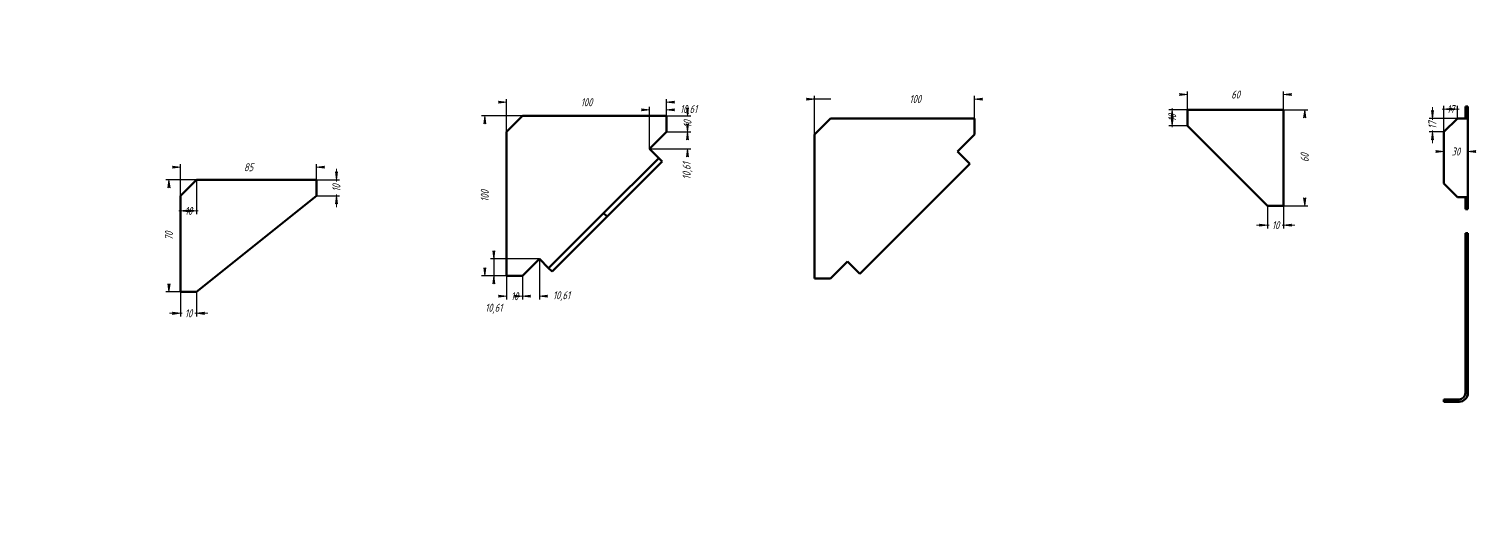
# Model space of a CAD drawing. Header units: millimetres. Extents: x 0 to 3780, y -362 to 428.
# Drawn here: x 1882 to 2787, y 0 to 297 of the extents above; entities that cross this region are included whole.
import ezdxf

# ---------------------------------------------------------------- set-up
doc = ezdxf.new("R2010")
doc.units = ezdxf.units.MM
doc.linetypes.add('K5LT_BASIC', pattern=[0])
doc.linetypes.add('K5LT_THIN', pattern=[0])
doc.layers.add('Системный слой', color=7, linetype='Continuous')
doc.layers.add('Системный слой (1)', color=7, linetype='Continuous', true_color=0x909090)
doc.styles.add('KDIMTEXTSTYLE', font='GOST_AU.SHX', dxfattribs={"width": 0.96, "oblique": 15, "height": 5})
doc.dimstyles.new('KDIMSTYLE (0.50)', dxfattribs={"dimtxt": 5, "dimasz": 1, "dimexe": 2, "dimexo": 0, "dimgap": 1, "dimtad": 1, "dimlfac": 2, "dimtxsty": 'KDIMTEXTSTYLE', "dimsah": 1, "dimcen": 0, "dimdle": 1, "dimadec": 0, "dimazin": 0, "dimtfac": 0.667, "dimtmove": 0, "dimatfit": 3, "dimfxl": 1, "dimtvp": 1, "dimtolj": 1, "dimtzin": 0, "dimarcsym": 0})
doc.dimstyles.new('KDIMSTYLE (1.00)', dxfattribs={"dimtxt": 5, "dimasz": 1, "dimexe": 2, "dimexo": 0, "dimgap": 1, "dimtad": 1, "dimtxsty": 'KDIMTEXTSTYLE', "dimsah": 1, "dimcen": 0, "dimdle": 1, "dimadec": 0, "dimazin": 0, "dimtfac": 0.667, "dimtmove": 0, "dimatfit": 3, "dimfxl": 1, "dimtvp": 1, "dimtolj": 1, "dimtzin": 0, "dimarcsym": 0})

# ---------------------------------------------------------------- blocks, each defined once
blk = doc.blocks.new('KDIMARROW_01')
at = {"layer": 'Системный слой'}
blk.add_hatch(color=0, dxfattribs=at).paths.add_polyline_path([(-5, -0.6582624912261956), (0, 0), (-5, 0.658262491226197), (-4.5, 5.51091059616309e-16)])
at = {"layer": 'Системный слой', "color": 0, "linetype": 'K5LT_THIN', "lineweight": 18}
for p, q in [((-4.5, 5.51091059616309e-16), (-5, 0.658262491226197)), ((-5, 0.658262491226197), (0, 0)), ((0, 0), (-5, -0.6582624912261956)), ((-5, -0.6582624912261956), (-4.5, 5.51091059616309e-16))]:
    blk.add_line(p, q, dxfattribs=at)
at = {"layer": 'Системный слой (1)', "color": 0, "linetype": 'K5LT_THIN', "lineweight": 18}
blk.add_line((0, 0), (-1, 0), dxfattribs=at)
blk = doc.blocks.new('KDIMARROW_02')
at = {"layer": 'Системный слой'}
blk.add_hatch(color=0, dxfattribs=at).paths.add_polyline_path([(4.5, -5.51091059616309e-16), (5, 0.6582624912261956), (0, 0), (5, -0.658262491226197)])
at = {"layer": 'Системный слой', "color": 0, "linetype": 'K5LT_THIN', "lineweight": 18}
for p, q in [((5, 0.6582624912261956), (0, 0)), ((0, 0), (5, -0.658262491226197)), ((0, 0), (7, -8.572527594031472e-16)), ((4.5, -5.51091059616309e-16), (5, 0.6582624912261956)), ((5, -0.658262491226197), (4.5, -5.51091059616309e-16))]:
    blk.add_line(p, q, dxfattribs=at)
at = {"layer": 'Системный слой (1)', "color": 0, "linetype": 'K5LT_THIN', "lineweight": 18}
blk.add_line((0, 0), (-1, 0), dxfattribs=at)

msp = doc.modelspace()

# ---------------------------------------------------------------- linework, layer by layer
at = {"layer": 'Системный слой (1)', "color": 5, "linetype": 'K5LT_BASIC', "lineweight": 60, "true_color": 0x0000ff}
for p, q in [((2605.760408700428, 236.5173329938189), (2605.760408700428, 246.5173329938189)), ((2605.760408700428, 246.5173329938189), (2665.760408700428, 246.5173329938189)), ((2665.760408700428, 246.5173329938189), (2665.760408700428, 186.5173329938188)), ((2779.378294426112, 248.6222082880179), (2780.878294426112, 248.6222082880183)), ((2779.378294426112, 248.6222082880179), (2779.378294426112, 241.1222082880178)), ((2780.878294426112, 248.6222082880183), (2780.878294426112, 241.1222082880183)), ((2190.181234078729, 242.5944974600915), (2180.181234078729, 232.5944974600914)), ((2280.181234078729, 242.5944974600915), (2190.181234078729, 242.5944974600915)), ((2280.181234078729, 232.5944974600914), (2280.181234078729, 242.5944974600915)), ((2382.574657315958, 241.0130220081419), (2372.574657315957, 231.0130220081418)), ((2472.574657315958, 241.0130220081419), (2382.574657315958, 241.0130220081419)), ((2472.574657315958, 231.0130220081418), (2472.574657315958, 241.0130220081419)), ((2655.760408700428, 186.5173329938188), (2605.760408700428, 236.5173329938189)), ((2774.378294426112, 241.1222082880183), (2765.878294426112, 232.6222082880183)), ((2775.378294426112, 241.1222082880183), (2774.378294426112, 241.1222082880183)), ((2775.378294426112, 241.1222082880183), (2780.878294426112, 241.1222082880183)), ((2780.878294426112, 191.9124576996193), (2780.878294426112, 241.1222082880183)), ((2180.181234078729, 232.5944974600914), (2180.181234078729, 142.5944974600915)), ((2269.574632360933, 221.9878957422939), (2280.181234078729, 232.5944974600914)), ((2372.574657315957, 231.0130220081418), (2372.574657315957, 141.0130220081419)), ((2461.968055598162, 220.4064202903443), (2472.574657315958, 231.0130220081418)), ((2765.878294426112, 232.6222082880183), (2765.878294426112, 200.4124576996193)), ((2275.231486610433, 216.3310414928029), (2269.574632360933, 221.9878957422939)), ((2469.746230191222, 212.6282456972934), (2461.968055598162, 220.4064202903443)), ((2275.231486610433, 216.3310414928029), (2240.838088328233, 181.9376432106009)), ((2277.352806953993, 214.209721149243), (2242.959408671789, 179.8163228670409)), ((2277.352806953993, 214.209721149243), (2275.231486610433, 216.3310414928029)), ((2400.959433626817, 143.8414491328903), (2469.746230191222, 212.6282456972934)), ((1976.450472177468, 192.5944974600906), (1986.450472177468, 202.5944974600906)), ((1986.450472177468, 202.5944974600906), (2061.450472177468, 202.5944974600915)), ((2061.450472177468, 202.5944974600915), (2061.450472177468, 192.5944974600915)), ((2765.878294426112, 200.4124576996193), (2774.378294426112, 191.9124576996193)), ((1976.450472177468, 132.5944974600905), (1976.450472177468, 192.5944974600906)), ((2061.450472177468, 192.5944974600915), (1986.450472177468, 132.5944974600905)), ((2774.378294426112, 191.9124576996193), (2775.378294426112, 191.9124576996193)), ((2780.878294426112, 191.9124576996193), (2775.378294426112, 191.9124576996193)), ((2779.378294426112, 191.9124576996193), (2779.378294426112, 184.4124576996193)), ((2780.878294426112, 191.9124576996193), (2780.878294426112, 184.4124576996193)), ((2240.838088328233, 181.9376432106009), (2206.444690046028, 147.5442449283988)), ((2242.959408671789, 179.8163228670409), (2240.838088328233, 181.9376432106009)), ((2665.760408700428, 186.5173329938188), (2655.760408700428, 186.5173329938188)), ((2779.378294426112, 184.4124576996193), (2780.878294426112, 184.4124576996193)), ((2242.959408671789, 179.8163228670409), (2208.566010389588, 145.4229245848398)), ((2779.378294426112, 169.4124576996182), (2780.878294426112, 169.4124576996182)), ((2779.378294426112, 169.4124576996182), (2779.378294426112, 165.9124576996182)), ((2779.378294426112, 165.9124576996182), (2780.878294426112, 165.9124576996182)), ((2779.378294426112, 165.9124576996182), (2779.378294426112, 69.41245769961824)), ((2780.878294426112, 169.4124576996182), (2780.878294426112, 165.9124576996182)), ((2780.878294426112, 165.9124576996182), (2780.878294426112, 69.41245769961824)), ((2190.181234078729, 142.5944974600915), (2200.787835796528, 153.2010991778908)), ((2200.787835796528, 153.2010991778908), (2206.444690046028, 147.5442449283988)), ((2208.566010389588, 145.4229245848398), (2206.444690046028, 147.5442449283988)), ((2382.574657315958, 141.0130220081419), (2393.181259033757, 151.6196237259412)), ((2393.181259033757, 151.6196237259412), (2400.959433626817, 143.8414491328903)), ((2180.181234078729, 142.5944974600915), (2190.181234078729, 142.5944974600915)), ((2372.574657315957, 141.0130220081419), (2382.574657315958, 141.0130220081419)), ((1986.450472177468, 132.5944974600905), (1976.450472177468, 132.5944974600905)), ((2765.878294426112, 63.9124576996187), (2765.878294426112, 65.41245769961824)), ((2774.378294426112, 65.41245769961824), (2765.878294426112, 65.41245769961824)), ((2774.378294426112, 63.9124576996187), (2765.878294426112, 63.9124576996187)), ((2775.378294426112, 65.41245769961824), (2774.378294426112, 65.41245769961824)), ((2774.378294426112, 63.9124576996187), (2774.378294426112, 65.41245769961824)), ((2775.378294426112, 63.9124576996187), (2774.378294426112, 63.9124576996187)), ((2779.378294426112, 69.41245769961824), (2780.878294426112, 69.41245769961824))]:
    msp.add_line(p, q, dxfattribs=at)
for radius in [4.000000000000001, 5.500000000000002]:
    msp.add_arc((2775.378294426112, 69.41245769961824), radius, 270, 0, dxfattribs=at)

# ---------------------------------------------------------------- dimensions: what is measured, and where the dimension line sits
at = {"layer": 'Системный слой (1)', "color": 7}
for base, p1, p2, location, dimstyle, override in [((2605.760408700428, 255.9856484460501), (2665.760408700428, 246.5173329938189), (2605.760408700428, 246.5173329938189), (2635.760408700428, 255.9856484460501), 'KDIMSTYLE (1.00)', {"dimexo": 0, "dimpost": '\\H5.0;\\W0.965;\\Q15;<>', "dimblk1": 'KDIMARROW_01', "dimblk2": 'KDIMARROW_01', "dimse1": 0, "dimse2": 0, "dimclrt": 7, "dimtolj": 1}), ((2180.181234078729, 251.1789139313317), (2280.181234078729, 242.5944974600915), (2180.181234078729, 232.5944974600914), (2230.181234078729, 251.1789139313317), 'KDIMSTYLE (1.00)', {"dimexo": 0, "dimpost": '\\H5.0;\\W0.965;\\Q15;<>', "dimblk1": 'KDIMARROW_01', "dimblk2": 'KDIMARROW_01', "dimse1": 0, "dimse2": 0, "dimclrt": 7, "dimtolj": 1}), ((2269.574632360933, 246.3746557788881), (2280.181234078729, 232.5944974600914), (2269.574632360933, 221.9878957422939), (2293.897169939682, 246.3746557788881), 'KDIMSTYLE (1.00)', {"dimexo": 0, "dimpost": '\\H5.0;\\W0.965;\\Q15;<>', "dimblk1": 'KDIMARROW_01', "dimblk2": 'KDIMARROW_01', "dimse1": 0, "dimse2": 0, "dimclrt": 7, "dimtolj": 1}), ((2372.574657315957, 253.1789139313317), (2472.574657315958, 241.0130220081419), (2372.574657315957, 231.0130220081418), (2435.574657315957, 253.1789139313317), 'KDIMSTYLE (1.00)', {"dimexo": 0, "dimpost": '\\H5.0;\\W0.965;\\Q15;<>', "dimblk1": 'KDIMARROW_01', "dimblk2": 'KDIMARROW_01', "dimse1": 0, "dimse2": 0, "dimclrt": 7, "dimtolj": 1}), ((2765.878294426112, 246.9251738858001), (2774.378294426112, 241.1222082880183), (2765.878294426112, 232.6222082880183), (2770.128294426112, 246.9251738858001), 'KDIMSTYLE (0.50)', {"dimexo": 0, "dimpost": '\\H5.0;\\W0.965;\\Q15;<>', "dimblk1": 'KDIMARROW_02', "dimblk2": 'KDIMARROW_02', "dimse1": 0, "dimse2": 0, "dimclrt": 7, "dimtolj": 1}), ((2765.878294426112, 220.3927414023461), (2780.878294426112, 241.1222082880183), (2765.878294426112, 232.6222082880183), (2773.378294426112, 220.3927414023461), 'KDIMSTYLE (0.50)', {"dimexo": 0, "dimpost": '\\H5.0;\\W0.965;\\Q15;<>', "dimblk1": 'KDIMARROW_01', "dimblk2": 'KDIMARROW_01', "dimse1": 0, "dimse2": 0, "dimclrt": 7, "dimtolj": 1}), ((1976.450472177468, 210.5666534808674), (2061.450472177468, 202.5944974600915), (1976.450472177468, 192.5944974600906), (2018.950472177468, 210.5666534808674), 'KDIMSTYLE (1.00)', {"dimexo": 0, "dimpost": '\\H5.0;\\W0.965;\\Q15;<>', "dimblk1": 'KDIMARROW_01', "dimblk2": 'KDIMARROW_01', "dimse1": 0, "dimse2": 0, "dimclrt": 7, "dimtolj": 1}), ((1976.450472177468, 183.2788045977028), (1986.450472177468, 202.5944974600906), (1976.450472177468, 192.5944974600906), (1981.450472177468, 183.2788045977028), 'KDIMSTYLE (1.00)', {"dimexo": 0, "dimpost": '\\H5.0;\\W0.965;\\Q15;<>', "dimblk1": 'KDIMARROW_02', "dimblk2": 'KDIMARROW_02', "dimse1": 0, "dimse2": 0, "dimclrt": 7, "dimtolj": 1}), ((2665.760408700428, 174.3425562048789), (2655.760408700428, 186.5173329938188), (2665.760408700428, 186.5173329938188), (2660.760408700428, 174.3425562048789), 'KDIMSTYLE (1.00)', {"dimexo": 0, "dimpost": '\\H5.0;\\W0.965;\\Q15;<>', "dimblk1": 'KDIMARROW_02', "dimblk2": 'KDIMARROW_02', "dimse1": 0, "dimse2": 0, "dimclrt": 7, "dimtolj": 1}), ((2190.181234078729, 129.949585476994), (2200.787835796528, 153.2010991778908), (2190.181234078729, 142.5944974600915), (2214.503771657483, 129.949585476994), 'KDIMSTYLE (1.00)', {"dimexo": 0, "dimpost": '\\H5.0;\\W0.965;\\Q15;<>', "dimblk1": 'KDIMARROW_01', "dimblk2": 'KDIMARROW_01', "dimse1": 0, "dimse2": 0, "dimclrt": 7, "dimtolj": 1}), ((2180.181234078729, 129.949585476994), (2190.181234078729, 142.5944974600915), (2180.181234078729, 142.5944974600915), (2185.181234078729, 129.949585476994), 'KDIMSTYLE (1.00)', {"dimexo": 0, "dimpost": '\\H5.0;\\W0.965;\\Q15;<>', "dimblk1": 'KDIMARROW_01', "dimblk2": 'KDIMARROW_01', "dimse1": 0, "dimse2": 0, "dimclrt": 7, "dimtolj": 1}), ((1986.450472177468, 119.2473366453495), (1976.450472177468, 132.5944974600905), (1986.450472177468, 132.5944974600905), (1981.450472177468, 119.2473366453495), 'KDIMSTYLE (1.00)', {"dimexo": 0, "dimpost": '\\H5.0;\\W0.965;\\Q15;<>', "dimblk1": 'KDIMARROW_02', "dimblk2": 'KDIMARROW_02', "dimse1": 0, "dimse2": 0, "dimclrt": 7, "dimtolj": 1})]:
    msp.add_linear_dim(base=base, p1=p1, p2=p2, location=location, dimstyle=dimstyle, override=override, dxfattribs=at).render()
for base, p1, p2, location, dimstyle, override in [((2596.111984897578, 236.5173329938189), (2605.760408700428, 246.5173329938189), (2605.760408700428, 236.5173329938189), (2596.111984897578, 241.5173329938189), 'KDIMSTYLE (1.00)', {"dimexo": 0, "dimpost": '\\H5.0;\\W0.965;\\Q15;<>', "dimblk1": 'KDIMARROW_02', "dimblk2": 'KDIMARROW_02', "dimse1": 0, "dimse2": 0, "dimclrt": 7, "dimtolj": 1}), ((2678.909625917917, 246.5173329938189), (2665.760408700428, 186.5173329938188), (2665.760408700428, 246.5173329938189), (2678.909625917917, 216.5173329938188), 'KDIMSTYLE (1.00)', {"dimexo": 0, "dimpost": '\\H5.0;\\W0.965;\\Q15;<>', "dimblk1": 'KDIMARROW_01', "dimblk2": 'KDIMARROW_01', "dimse1": 0, "dimse2": 0, "dimclrt": 7, "dimtolj": 1}), ((2758.720349965883, 241.1222082880183), (2765.878294426112, 232.6222082880183), (2774.378294426112, 241.1222082880183), (2758.720349965883, 236.8722082880183), 'KDIMSTYLE (0.50)', {"dimexo": 0, "dimpost": '\\H5.0;\\W0.965;\\Q15;<>', "dimblk1": 'KDIMARROW_02', "dimblk2": 'KDIMARROW_02', "dimse1": 0, "dimse2": 0, "dimclrt": 7, "dimtolj": 1}), ((2166.555010709518, 242.5944974600915), (2180.181234078729, 142.5944974600915), (2190.181234078729, 242.5944974600915), (2166.555010709518, 192.5944974600915), 'KDIMSTYLE (1.00)', {"dimexo": 0, "dimpost": '\\H5.0;\\W0.965;\\Q15;<>', "dimblk1": 'KDIMARROW_01', "dimblk2": 'KDIMARROW_01', "dimse1": 0, "dimse2": 0, "dimclrt": 7, "dimtolj": 1}), ((2293.2506437106, 232.5944974600914), (2280.181234078729, 242.5944974600915), (2280.181234078729, 232.5944974600914), (2293.2506437106, 237.5944974600914), 'KDIMSTYLE (1.00)', {"dimexo": 0, "dimpost": '\\H5.0;\\W0.965;\\Q15;<>', "dimblk1": 'KDIMARROW_01', "dimblk2": 'KDIMARROW_01', "dimse1": 0, "dimse2": 0, "dimclrt": 7, "dimtolj": 1}), ((2293.2506437106, 221.9878957422939), (2280.181234078729, 232.5944974600914), (2269.574632360933, 221.9878957422939), (2293.2506437106, 208.2719598813403), 'KDIMSTYLE (1.00)', {"dimexo": 0, "dimpost": '\\H5.0;\\W0.965;\\Q15;<>', "dimblk1": 'KDIMARROW_01', "dimblk2": 'KDIMARROW_01', "dimse1": 0, "dimse2": 0, "dimclrt": 7, "dimtolj": 1}), ((2073.817738369284, 202.5944974600915), (2061.450472177468, 192.5944974600915), (2061.450472177468, 202.5944974600915), (2073.817738369284, 197.5944974600915), 'KDIMSTYLE (1.00)', {"dimexo": 0, "dimpost": '\\H5.0;\\W0.965;\\Q15;<>', "dimblk1": 'KDIMARROW_02', "dimblk2": 'KDIMARROW_02', "dimse1": 0, "dimse2": 0, "dimclrt": 7, "dimtolj": 1}), ((1969.182646848387, 202.5944974600906), (1976.450472177468, 132.5944974600905), (1986.450472177468, 202.5944974600906), (1969.182646848387, 167.5944974600906), 'KDIMSTYLE (1.00)', {"dimexo": 0, "dimpost": '\\H5.0;\\W0.965;\\Q15;<>', "dimblk1": 'KDIMARROW_01', "dimblk2": 'KDIMARROW_01', "dimse1": 0, "dimse2": 0, "dimclrt": 7, "dimtolj": 1}), ((2172.156278804426, 142.5944974600915), (2200.787835796528, 153.2010991778908), (2190.181234078729, 142.5944974600915), (2172.156278804426, 122.147728545548), 'KDIMSTYLE (1.00)', {"dimexo": 0, "dimtoh": 1, "dimpost": '\\H5.0;\\W0.965;\\Q15;<>', "dimblk1": 'KDIMARROW_01', "dimblk2": 'KDIMARROW_01', "dimse1": 0, "dimse2": 0, "dimclrt": 7, "dimtmove": 1, "dimtolj": 1})]:
    msp.add_linear_dim(base=base, p1=p1, p2=p2, angle=90, location=location, dimstyle=dimstyle, override=override, dxfattribs=at).render()

doc.saveas('drawing.dxf')
